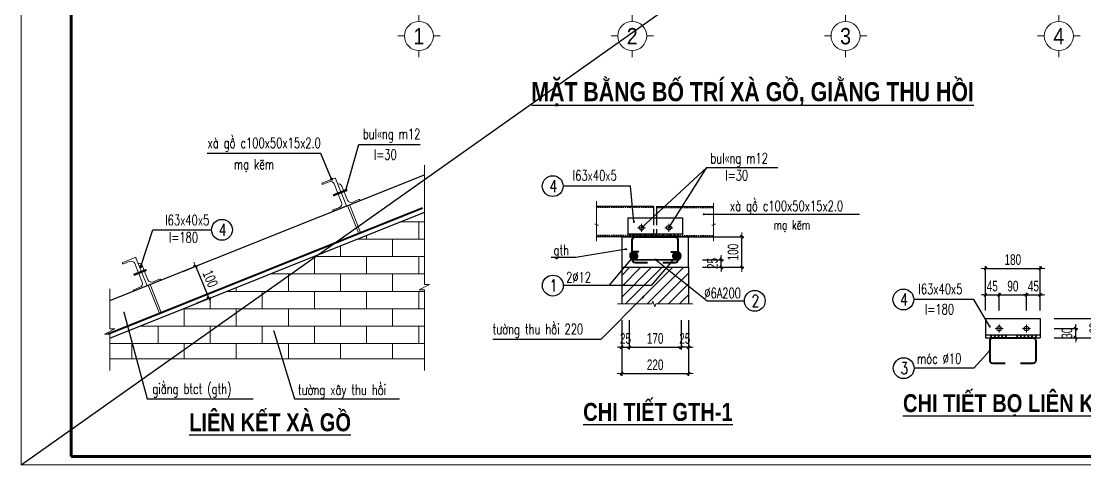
# Model space of a CAD drawing. Header units: millimetres. Extents: x -295047 to 304185, y -728047 to -308748.
# Drawn here: x 10185 to 28134, y -342464 to -334984 of the extents above; entities that cross this region are included whole.
import ezdxf
from ezdxf.enums import TextEntityAlignment as Align

# ---------------------------------------------------------------- set-up
doc = ezdxf.new("R2010")
doc.units = ezdxf.units.MM
doc.header["$MEASUREMENT"] = 0
doc.header["$PDMODE"] = 32
doc.linetypes.add('DASHDOT', pattern=[1, 0.5, -0.25, 0, -0.25])
doc.linetypes.add('HIDDEN', pattern=[0.375, 0.25, -0.125])
doc.layers.get('Defpoints').update_dxf_attribs({"color": 1})
for name, color, linetype, lineweight in [('8', 8, 'Continuous', 9), ('Khungten_LCDI', 7, 'Continuous', 5), ('KICHTHUOC', 8, 'Continuous', 18), ('LC Dim', 8, 'Continuous', 18), ('LC Hatch', 252, 'Continuous', 9), ('LC ISO', 153, 'Continuous', 13), ('LC Khac', 4, 'Continuous', 9), ('LC Net dam 1', 30, 'Continuous', 30), ('LC Net dam2', 6, 'Continuous', 40), ('LC Net dam3', 1, 'Continuous', 60), ('LC Net manh', 219, 'Continuous', 5), ('LC Net thay', 7, 'Continuous', 25), ('LC Net truc', 79, 'DASHDOT', 13), ('LC Text1', 3, 'Continuous', 20), ('LC Text2', 7, 'Continuous', 25), ('NOTES', 8, 'Continuous', 15)]:
    doc.layers.add(name, color=color, linetype=linetype, lineweight=lineweight)
doc.layers.add('KCS_Plotter', color=11, linetype='Continuous', plot=False)
doc.layers.add('KHUAT', color=25, linetype='HIDDEN')
doc.styles.add('HOATBIF', font='hoatbif.shx', dxfattribs={"width": 0.7})
doc.styles.add('Khungten', font='VHAVAN.TTF', dxfattribs={"width": 0.9, "height": 5000})
doc.styles.add('LC 1', font='VHAVANB.TTF')
doc.styles.add('LC 3', font='vnsimli.shx', dxfattribs={"width": 0.75})
doc.styles.add('LC3', font='VHARIALB.TTF', dxfattribs={"width": 0.8})
doc.styles.add('Title', font='VHBLACK.TTF', dxfattribs={"width": 0.8})
doc.dimstyles.new('1-20', dxfattribs={"dimscale": 100, "dimtxt": 2.5, "dimasz": 0.35, "dimexe": 0.5, "dimexo": 0, "dimgap": 0.8, "dimtad": 1, "dimdec": 0, "dimlfac": 0.2, "dimzin": 0, "dimdsep": 46, "dimtxsty": 'HOATBIF', "dimblk1": 'DOT', "dimblk2": 'DOT', "dimsah": 1, "dimcen": -1, "dimdle": 1, "dimclrd": 256, "dimclre": 256, "dimclrt": 4, "dimadec": 3, "dimazin": 2, "dimtfac": 0.333333, "dimtdec": 0, "dimtix": 1, "dimtmove": 2, "dimatfit": 3, "dimldrblk": 'DOT', "dimfxl": 1, "dimtvp": 0.833333, "dimtolj": 1, "dimtzin": 0, "dimarcsym": 0})
doc.dimstyles.new('1.4 of 1-100', dxfattribs={"dimscale": 140, "dimtxt": 2.5, "dimasz": 0.35, "dimexe": 0.5, "dimexo": 0, "dimgap": 0.8, "dimtad": 1, "dimdec": 0, "dimzin": 0, "dimdsep": 46, "dimtxsty": 'HOATBIF', "dimblk1": 'DOT', "dimblk2": 'DOT', "dimsah": 1, "dimcen": -1, "dimdle": 1, "dimclrd": 256, "dimclre": 256, "dimclrt": 4, "dimadec": 3, "dimazin": 2, "dimtfac": 0.333333, "dimtdec": 0, "dimtix": 1, "dimtmove": 2, "dimatfit": 3, "dimldrblk": 'DOT', "dimfxl": 1, "dimtvp": 0.833333, "dimtolj": 1, "dimtzin": 0, "dimarcsym": 0})
doc.dimstyles.new('DIM CHUAN', dxfattribs={"dimscale": 60, "dimtxt": 2.5, "dimasz": 0.35, "dimexe": 0.5, "dimexo": 0, "dimgap": 0.8, "dimtad": 1, "dimdec": 0, "dimzin": 0, "dimdsep": 46, "dimtxsty": 'HOATBIF', "dimblk1": 'DOT', "dimblk2": 'DOT', "dimsah": 1, "dimcen": -1, "dimdle": 1, "dimclrd": 256, "dimclre": 256, "dimclrt": 4, "dimadec": 3, "dimazin": 2, "dimtfac": 0.333333, "dimtdec": 0, "dimtix": 1, "dimtmove": 2, "dimatfit": 3, "dimldrblk": 'DOT', "dimfxl": 1, "dimtvp": 0.833333, "dimtolj": 1, "dimtzin": 0, "dimarcsym": 0})
doc.dimstyles.new('mb', dxfattribs={"dimscale": 71, "dimtxt": 2.5, "dimasz": 0.35, "dimexe": 0.5, "dimexo": 0, "dimgap": 0.8, "dimtad": 1, "dimdec": 0, "dimzin": 0, "dimdsep": 46, "dimtxsty": 'HOATBIF', "dimblk1": 'DOT', "dimblk2": 'DOT', "dimsah": 1, "dimcen": -1, "dimdle": 1, "dimclrd": 256, "dimclre": 256, "dimclrt": 4, "dimadec": 3, "dimazin": 2, "dimtfac": 0.333333, "dimtdec": 0, "dimtix": 1, "dimtmove": 2, "dimatfit": 3, "dimldrblk": 'DOT', "dimfxl": 1, "dimtvp": 0.833333, "dimtolj": 1, "dimtzin": 0, "dimarcsym": 0})

# ---------------------------------------------------------------- blocks, each defined once
blk = doc.blocks.new('TTRUC')
at = {"layer": 'LC ISO'}
for p, q in [((0, 6.95), (0, 10.13)), ((-6.95, 0), (-10.13, 0)), ((6.95, 0), (10.13, 0)), ((0, -6.95), (0, -10.13))]:
    blk.add_line(p, q, dxfattribs=at)
at = {"layer": 'LC Net manh'}
blk.add_circle((0, 0), 6.95, dxfattribs=at)
blk = doc.blocks.new('TIEUDE1')
at = {"layer": 'LC Text2', "color": 7, "style": 'LC 1'}
blk.add_attdef('TIªU§Ò', text='', height=5, dxfattribs=at).set_placement((0, 0), align=Align.BOTTOM_CENTER)
blk.add_attdef('TL', text='', height=3, dxfattribs=at).set_placement((0, -2), align=Align.TOP_CENTER)
blk = doc.blocks.new('DOT')
at = {"layer": 'LC Dim'}
blk.add_line((-3, 0), (3, 0), dxfattribs=at)
at = {"layer": 'LC Dim', "color": 4}
blk.add_line((-1, -1), (1, 1), dxfattribs=at)
blk.add_lwpolyline([(0.5, 1), (-1, -0.5), (-0.5, -1), (1, 0.5)], close=True, dxfattribs=at)
blk = doc.blocks.new('*D630')
at = {"layer": 'Defpoints', "color": 0, "ltscale": 2, "transparency": 16777216}
for p in [(-3609, 1438), (-3390, 915), (-3184, 1001)]:
    blk.add_point(p, dxfattribs=at)
at = {"layer": 'LC Dim', "lineweight": -2, "ltscale": 2, "transparency": 16777216}
for p, q in [((-3609, 1438), (-3371, 1538)), ((-3394, 1501), (-3194, 1024)), ((-3390, 915), (-3152, 1014))]:
    blk.add_line(p, q, dxfattribs=at)
at = {"layer": 'LC Dim', "lineweight": -2, "ltscale": 2, "transparency": 16777216, "xscale": 24.5, "yscale": 24.5, "zscale": 24.5}
for p, rotation in [((-3403, 1524), 112.7093784008756), ((-3184, 1001), 292.7093784008756)]:
    blk.add_blockref('DOT', p, dxfattribs=dict(at, rotation=rotation))
at = {"layer": 'LC Dim', "color": 4, "ltscale": 2, "transparency": 16777216, "insert": (-3161, 1318), "char_height": 175, "attachment_point": 5, "rotation": 292.7094, "style": 'HOATBIF'}
blk.add_mtext('\\A1;100', dxfattribs=at)
blk = doc.blocks.new('_Dot')
at = {"color": 0, "linetype": 'ByBlock', "lineweight": -2}
blk.add_line((-0.5, 0), (-1, 0), dxfattribs=at)
at = {"color": 0, "linetype": 'ByBlock', "const_width": 0.5}
blk.add_lwpolyline([(-0.25, 0, 1), (0.25, 0, 1)], format="xyb", close=True, dxfattribs=at)
blk = doc.blocks.new('theptron1')
at = {"layer": 'LC Net dam3'}
for p, q in [((-0.5, 0), (0.5, 0)), ((-0.35, 0.35), (0.35, -0.35)), ((0.35, 0.35), (-0.35, -0.35)), ((0, 0.5), (0, -0.5))]:
    blk.add_line(p, q, dxfattribs=at)
blk.add_circle((0, 0), 0.5, dxfattribs=at)
blk = doc.blocks.new('*D1156')
at = {"layer": 'Defpoints', "color": 0, "ltscale": 2, "transparency": 16777216}
for p in [(412, -1773), (1512, -1773), (1512, -2648)]:
    blk.add_point(p, dxfattribs=at)
at = {"layer": 'LC Dim', "lineweight": -2, "ltscale": 2, "transparency": 16777216}
for p, q in [((412, -1773), (412, -2683)), ((1512, -1773), (1512, -2683)), ((436, -2648), (1487, -2648))]:
    blk.add_line(p, q, dxfattribs=at)
at = {"layer": 'LC Dim', "lineweight": -2, "ltscale": 2, "transparency": 16777216, "xscale": 24.5, "yscale": 24.5, "zscale": 24.5, "rotation": 180}
blk.add_blockref('DOT', (412, -2648), dxfattribs=at)
at = {"layer": 'LC Dim', "lineweight": -2, "ltscale": 2, "transparency": 16777216, "xscale": 24.5, "yscale": 24.5, "zscale": 24.5}
blk.add_blockref('DOT', (1512, -2648), dxfattribs=at)
at = {"layer": 'LC Dim', "color": 4, "ltscale": 2, "transparency": 16777216, "insert": (962, -2505), "char_height": 175, "attachment_point": 5, "style": 'HOATBIF'}
blk.add_mtext('\\A1;220', dxfattribs=at)
blk = doc.blocks.new('*D1157')
at = {"layer": 'Defpoints', "color": 0, "ltscale": 2, "transparency": 16777216}
for p in [(412, -1773), (537, -1773), (537, -2215)]:
    blk.add_point(p, dxfattribs=at)
at = {"layer": 'LC Dim', "lineweight": -2, "ltscale": 2, "transparency": 16777216}
for p, q in [((412, -1773), (412, -2250)), ((537, -1773), (537, -2250)), ((387, -2215), (363, -2215)), ((412, -2215), (537, -2215)), ((561, -2215), (586, -2215))]:
    blk.add_line(p, q, dxfattribs=at)
at = {"layer": 'LC Dim', "lineweight": -2, "ltscale": 2, "transparency": 16777216, "xscale": 24.5, "yscale": 24.5, "zscale": 24.5}
blk.add_blockref('DOT', (412, -2215), dxfattribs=at)
at = {"layer": 'LC Dim', "lineweight": -2, "ltscale": 2, "transparency": 16777216, "xscale": 24.5, "yscale": 24.5, "zscale": 24.5, "rotation": 180}
blk.add_blockref('DOT', (537, -2215), dxfattribs=at)
at = {"layer": 'LC Dim', "color": 4, "ltscale": 2, "transparency": 16777216, "insert": (474, -2072), "char_height": 175, "attachment_point": 5, "style": 'HOATBIF'}
blk.add_mtext('\\A1;25', dxfattribs=at)
blk = doc.blocks.new('*D1158')
at = {"layer": 'Defpoints', "color": 0, "ltscale": 2, "transparency": 16777216}
for p in [(1387, -1773), (1512, -1773), (1387, -2215)]:
    blk.add_point(p, dxfattribs=at)
at = {"layer": 'LC Dim', "lineweight": -2, "ltscale": 2, "transparency": 16777216}
for p, q in [((1387, -1773), (1387, -2250)), ((1512, -1773), (1512, -2250)), ((1362, -2215), (1338, -2215)), ((1512, -2215), (1387, -2215)), ((1536, -2215), (1561, -2215))]:
    blk.add_line(p, q, dxfattribs=at)
at = {"layer": 'LC Dim', "lineweight": -2, "ltscale": 2, "transparency": 16777216, "xscale": 24.5, "yscale": 24.5, "zscale": 24.5}
blk.add_blockref('DOT', (1387, -2215), dxfattribs=at)
at = {"layer": 'LC Dim', "lineweight": -2, "ltscale": 2, "transparency": 16777216, "xscale": 24.5, "yscale": 24.5, "zscale": 24.5, "rotation": 180}
blk.add_blockref('DOT', (1512, -2215), dxfattribs=at)
at = {"layer": 'LC Dim', "color": 4, "ltscale": 2, "transparency": 16777216, "insert": (1449, -2072), "char_height": 175, "attachment_point": 5, "style": 'HOATBIF'}
blk.add_mtext('\\A1;25', dxfattribs=at)
blk = doc.blocks.new('*D1159')
at = {"layer": 'Defpoints', "color": 0, "ltscale": 2, "transparency": 16777216}
for p in [(537, -1773), (1387, -1773), (1387, -2215)]:
    blk.add_point(p, dxfattribs=at)
at = {"layer": 'LC Dim', "lineweight": -2, "ltscale": 2, "transparency": 16777216}
for p, q in [((537, -1773), (537, -2250)), ((1387, -1773), (1387, -2250)), ((561, -2215), (1362, -2215))]:
    blk.add_line(p, q, dxfattribs=at)
at = {"layer": 'LC Dim', "lineweight": -2, "ltscale": 2, "transparency": 16777216, "xscale": 24.5, "yscale": 24.5, "zscale": 24.5, "rotation": 180}
blk.add_blockref('DOT', (537, -2215), dxfattribs=at)
at = {"layer": 'LC Dim', "lineweight": -2, "ltscale": 2, "transparency": 16777216, "xscale": 24.5, "yscale": 24.5, "zscale": 24.5}
blk.add_blockref('DOT', (1387, -2215), dxfattribs=at)
at = {"layer": 'LC Dim', "color": 4, "ltscale": 2, "transparency": 16777216, "insert": (962, -2072), "char_height": 175, "attachment_point": 5, "style": 'HOATBIF'}
blk.add_mtext('\\A1;170', dxfattribs=at)
blk = doc.blocks.new('*D1160')
at = {"layer": 'Defpoints', "color": 0, "ltscale": 2, "transparency": 16777216}
for p in [(1738, -777), (2049, -777), (1738, -902)]:
    blk.add_point(p, dxfattribs=at)
at = {"layer": 'LC Dim', "lineweight": -2, "ltscale": 2, "transparency": 16777216}
for p, q in [((1738, -777), (2084, -777)), ((2049, -752), (2049, -728)), ((2049, -902), (2049, -777)), ((1738, -902), (2084, -902)), ((2049, -926), (2049, -951))]:
    blk.add_line(p, q, dxfattribs=at)
at = {"layer": 'LC Dim', "lineweight": -2, "ltscale": 2, "transparency": 16777216, "xscale": 24.5, "yscale": 24.5, "zscale": 24.5}
for p, rotation in [((2049, -777), 270), ((2049, -902), 90)]:
    blk.add_blockref('DOT', p, dxfattribs=dict(at, rotation=rotation))
at = {"layer": 'LC Dim', "color": 4, "ltscale": 2, "transparency": 16777216, "insert": (1905, -839), "char_height": 175, "attachment_point": 5, "rotation": 90, "style": 'HOATBIF'}
blk.add_mtext('\\A1;25', dxfattribs=at)
blk = doc.blocks.new('*D1161')
at = {"layer": 'Defpoints', "color": 0, "ltscale": 2, "transparency": 16777216}
for p in [(1738, -401), (2387, -401), (1738, -902)]:
    blk.add_point(p, dxfattribs=at)
at = {"layer": 'LC Dim', "lineweight": -2, "ltscale": 2, "transparency": 16777216}
for p, q in [((1738, -401), (2422, -401)), ((2387, -877), (2387, -426)), ((1738, -902), (2422, -902))]:
    blk.add_line(p, q, dxfattribs=at)
at = {"layer": 'LC Dim', "lineweight": -2, "ltscale": 2, "transparency": 16777216, "xscale": 24.5, "yscale": 24.5, "zscale": 24.5}
for p, rotation in [((2387, -401), 90), ((2387, -902), 270)]:
    blk.add_blockref('DOT', p, dxfattribs=dict(at, rotation=rotation))
at = {"layer": 'LC Dim', "color": 4, "ltscale": 2, "transparency": 16777216, "insert": (2243, -652), "char_height": 175, "attachment_point": 5, "rotation": 90, "style": 'HOATBIF'}
blk.add_mtext('\\A1;100', dxfattribs=at)
blk = doc.blocks.new('*D534')
at = {"layer": 'Defpoints', "color": 0, "ltscale": 2, "transparency": 16777216}
for p in [(125634, -363880), (125990, -363880), (125634, -364030)]:
    blk.add_point(p, dxfattribs=at)
at = {"layer": 'LC Dim', "lineweight": -2, "ltscale": 2, "transparency": 16777216}
for p, q in [((125634, -363880), (126025, -363880)), ((125990, -363855), (125990, -363831)), ((125990, -364030), (125990, -363880)), ((125634, -364030), (126025, -364030)), ((125990, -364054), (125990, -364079))]:
    blk.add_line(p, q, dxfattribs=at)
at = {"layer": 'LC Dim', "lineweight": -2, "ltscale": 2, "transparency": 16777216, "xscale": 24.5, "yscale": 24.5, "zscale": 24.5}
for p, rotation in [((125990, -363880), 270), ((125990, -364030), 90)]:
    blk.add_blockref('DOT', p, dxfattribs=dict(at, rotation=rotation))
at = {"layer": 'LC Dim', "color": 4, "ltscale": 2, "transparency": 16777216, "insert": (125847, -363955), "char_height": 175, "attachment_point": 5, "rotation": 90, "style": 'HOATBIF'}
blk.add_mtext('\\A1;30', dxfattribs=at)
blk = doc.blocks.new('*D535')
at = {"layer": 'Defpoints', "color": 0, "ltscale": 2, "transparency": 16777216}
for p in [(125634, -363714), (126446, -363714), (125634, -364030)]:
    blk.add_point(p, dxfattribs=at)
at = {"layer": 'LC Dim', "lineweight": -2, "ltscale": 2, "transparency": 16777216}
for p, q in [((125634, -363714), (126481, -363714)), ((126446, -364005), (126446, -363739)), ((125634, -364030), (126481, -364030))]:
    blk.add_line(p, q, dxfattribs=at)
at = {"layer": 'LC Dim', "lineweight": -2, "ltscale": 2, "transparency": 16777216, "xscale": 24.5, "yscale": 24.5, "zscale": 24.5}
for p, rotation in [((126446, -363714), 90), ((126446, -364030), 270)]:
    blk.add_blockref('DOT', p, dxfattribs=dict(at, rotation=rotation))
at = {"layer": 'LC Dim', "color": 4, "ltscale": 2, "transparency": 16777216, "insert": (126302, -363872), "char_height": 175, "attachment_point": 5, "rotation": 90, "style": 'HOATBIF'}
blk.add_mtext('\\A1;63', dxfattribs=at)
blk = doc.blocks.new('*D536')
at = {"layer": 'Defpoints', "color": 0, "ltscale": 2, "transparency": 16777216}
for p in [(124732, -363325), (124507, -363582), (124732, -363582)]:
    blk.add_point(p, dxfattribs=at)
at = {"layer": 'LC Dim', "lineweight": -2, "ltscale": 2, "transparency": 16777216}
for p, q in [((124507, -363582), (124507, -363290)), ((124732, -363582), (124732, -363290)), ((124482, -363325), (124458, -363325)), ((124507, -363325), (124732, -363325)), ((124756, -363325), (124781, -363325))]:
    blk.add_line(p, q, dxfattribs=at)
at = {"layer": 'LC Dim', "lineweight": -2, "ltscale": 2, "transparency": 16777216, "xscale": 24.5, "yscale": 24.5, "zscale": 24.5}
blk.add_blockref('DOT', (124507, -363325), dxfattribs=at)
at = {"layer": 'LC Dim', "lineweight": -2, "ltscale": 2, "transparency": 16777216, "xscale": 24.5, "yscale": 24.5, "zscale": 24.5, "rotation": 180}
blk.add_blockref('DOT', (124732, -363325), dxfattribs=at)
at = {"layer": 'LC Dim', "color": 4, "ltscale": 2, "transparency": 16777216, "insert": (124619, -363182), "char_height": 175, "attachment_point": 5, "style": 'HOATBIF'}
blk.add_mtext('\\A1;45', dxfattribs=at)
blk = doc.blocks.new('*D537')
at = {"layer": 'Defpoints', "color": 0, "ltscale": 2, "transparency": 16777216}
for p in [(125182, -363325), (124732, -363582), (125182, -363582)]:
    blk.add_point(p, dxfattribs=at)
at = {"layer": 'LC Dim', "lineweight": -2, "ltscale": 2, "transparency": 16777216}
for p, q in [((124732, -363582), (124732, -363290)), ((125182, -363582), (125182, -363290)), ((124756, -363325), (125158, -363325))]:
    blk.add_line(p, q, dxfattribs=at)
at = {"layer": 'LC Dim', "lineweight": -2, "ltscale": 2, "transparency": 16777216, "xscale": 24.5, "yscale": 24.5, "zscale": 24.5, "rotation": 180}
blk.add_blockref('DOT', (124732, -363325), dxfattribs=at)
at = {"layer": 'LC Dim', "lineweight": -2, "ltscale": 2, "transparency": 16777216, "xscale": 24.5, "yscale": 24.5, "zscale": 24.5}
blk.add_blockref('DOT', (125182, -363325), dxfattribs=at)
at = {"layer": 'LC Dim', "color": 4, "ltscale": 2, "transparency": 16777216, "insert": (124957, -363182), "char_height": 175, "attachment_point": 5, "style": 'HOATBIF'}
blk.add_mtext('\\A1;90', dxfattribs=at)
blk = doc.blocks.new('*D538')
at = {"layer": 'Defpoints', "color": 0, "ltscale": 2, "transparency": 16777216}
for p in [(125407, -363325), (125182, -363582), (125407, -363582)]:
    blk.add_point(p, dxfattribs=at)
at = {"layer": 'LC Dim', "lineweight": -2, "ltscale": 2, "transparency": 16777216}
for p, q in [((125182, -363582), (125182, -363290)), ((125407, -363582), (125407, -363290)), ((125158, -363325), (125133, -363325)), ((125182, -363325), (125407, -363325)), ((125432, -363325), (125456, -363325))]:
    blk.add_line(p, q, dxfattribs=at)
at = {"layer": 'LC Dim', "lineweight": -2, "ltscale": 2, "transparency": 16777216, "xscale": 24.5, "yscale": 24.5, "zscale": 24.5}
blk.add_blockref('DOT', (125182, -363325), dxfattribs=at)
at = {"layer": 'LC Dim', "lineweight": -2, "ltscale": 2, "transparency": 16777216, "xscale": 24.5, "yscale": 24.5, "zscale": 24.5, "rotation": 180}
blk.add_blockref('DOT', (125407, -363325), dxfattribs=at)
at = {"layer": 'LC Dim', "color": 4, "ltscale": 2, "transparency": 16777216, "insert": (125295, -363182), "char_height": 175, "attachment_point": 5, "style": 'HOATBIF'}
blk.add_mtext('\\A1;45', dxfattribs=at)
blk = doc.blocks.new('*D539')
at = {"layer": 'Defpoints', "color": 0, "ltscale": 2, "transparency": 16777216}
for p in [(125407, -362891), (124507, -363582), (125407, -363582)]:
    blk.add_point(p, dxfattribs=at)
at = {"layer": 'LC Dim', "lineweight": -2, "ltscale": 2, "transparency": 16777216}
for p, q in [((124507, -363582), (124507, -362856)), ((124531, -362891), (125383, -362891)), ((125407, -363582), (125407, -362856))]:
    blk.add_line(p, q, dxfattribs=at)
at = {"layer": 'LC Dim', "lineweight": -2, "ltscale": 2, "transparency": 16777216, "xscale": 24.5, "yscale": 24.5, "zscale": 24.5, "rotation": 180}
blk.add_blockref('DOT', (124507, -362891), dxfattribs=at)
at = {"layer": 'LC Dim', "lineweight": -2, "ltscale": 2, "transparency": 16777216, "xscale": 24.5, "yscale": 24.5, "zscale": 24.5}
blk.add_blockref('DOT', (125407, -362891), dxfattribs=at)
at = {"layer": 'LC Dim', "color": 4, "ltscale": 2, "transparency": 16777216, "insert": (124957, -362747), "char_height": 175, "attachment_point": 5, "style": 'HOATBIF'}
blk.add_mtext('\\A1;180', dxfattribs=at)
blk = doc.blocks.new('lcdi fix')
at = {"layer": 'Defpoints', "lineweight": 0}
blk.add_lwpolyline([(-1200, -14850), (-1200, 14850), (40800, 14850), (40800, -14850)], close=True, dxfattribs=at)
at = {"layer": 'Khungten_LCDI', "color": 5, "lineweight": 60}
blk.add_lwpolyline([(0, -14650), (0, 14650), (40600, 14650), (40600, -14650)], close=True, dxfattribs=at)
at = {"color": 7, "style": 'Khungten', "width": 0.8}
for tag, p in [('REVISION', (39499, -10746)), ('NGAYHT', (39546, -11609))]:
    blk.add_attdef(tag, text='', height=200, dxfattribs=at).set_placement(p, align=Align.CENTER)
at = {"layer": 'LC Text1', "style": 'Title', "width": 1.485915}
for tag, p, p2 in [('TENBANVE1', (36913, -8886), (40339, -8886)), ('TENBANVE2', (36913, -9562), (40339, -9562))]:
    blk.add_attdef(tag, text='', height=250, dxfattribs=at).set_placement(p, p2, align=Align.FIT)
at = {"layer": 'LC Text1', "style": 'Title', "width": 0.7}
blk.add_attdef('SOBANVE', text='', height=250, dxfattribs=at).set_placement((39562, -13896), align=Align.CENTER)
blk = doc.blocks.new('nvc')
at = {"layer": 'LC Hatch', "ltscale": 2}
h = blk.add_hatch(dxfattribs=at)
h.set_pattern_fill('AR-BRSTD', color=256, scale=107.142857, style=0)
h.set_pattern_definition([(0, (-1487831.57, -82404.17), (0, 285.75), []), (90, (-1487831.57, -82404.17), (-428.57143, 285.75), [285.75, -285.75])])
h.paths.add_polyline_path([(359.6, 1136.4), (271.4, 1136.4), (441.2, 1222.7), (359.6, 1222.7), (359.6, 2410.3), (-4810.6, 342.2), (-4810.6, 0), (359.6, 0)])
at = {"layer": 'KICHTHUOC', "const_width": 36.5}
for points in [[(-1142.2, 2686.9), (-930.8, 2771.3)], [(-4421.5, 1380), (-4210.1, 1464.3)]]:
    blk.add_lwpolyline(points, dxfattribs=at)
at = {"layer": 'LC ISO'}
blk.add_line((359.6, 0), (-4810.6, 0), dxfattribs=at)
at = {"layer": 'LC ISO', "linetype": 'ByBlock'}
for points in [[(359.6, -191.9), (359.6, 1136.4), (271.4, 1136.4), (441.2, 1222.7), (359.6, 1222.7), (359.6, 3183.1)], [(-4810.6, -191.9), (-4810.6, 407.2), (-4898.9, 407.2), (-4729.1, 493.5), (-4810.6, 493.5), (-4810.6, 1151.3)]]:
    blk.add_lwpolyline(points, dxfattribs=at)
at = {"layer": 'LC Khac'}
for p, q in [((-1115.4, 2971.9), (-1328.3, 2886.9)), ((-1328.3, 2886.9), (-1323.7, 2875.3)), ((-1207.1, 2910.6), (-1310.2, 2869.5)), ((-1123.8, 2874.8), (-1003, 2571.6)), ((-1101.9, 2966), (-922.1, 2514.8)), ((-997.1, 2840.4), (-906.9, 2607.7)), ((-922.2, 2515.2), (-1144.6, 2426.4)), ((-1038.8, 2488.3), (-1141.9, 2447.3)), ((-902.8, 2522.5), (-720, 2063.4)), ((-871.5, 2535), (-688.7, 2075.9)), ((-819.2, 2576.2), (-716.1, 2617.3)), ((-702.6, 2611.5), (-697.9, 2599.9)), ((-1144.8, 2426.4), (-1147.7, 2433.8)), ((-717.9, 2058.1), (-686.6, 2070.6)), ((-4394.7, 1664.9), (-4607.6, 1580)), ((-4607.6, 1580), (-4603, 1568.4)), ((-4486.4, 1603.7), (-4589.4, 1562.5)), ((-4382.2, 1661), (-4199.7, 1203.8)), ((-4403.1, 1567.9), (-4280.6, 1260.5)), ((-4279.3, 1534), (-4186.1, 1300.8)), ((-4149.1, 1224), (-3966.3, 764.8)), ((-4098.4, 1269.2), (-3995.4, 1310.4)), ((-3981.8, 1304.5), (-3977.2, 1292.9)), ((-4422.5, 1115.3), (-4425.4, 1122.7)), ((-4209.3, 1200.3), (-4422.3, 1115.4)), ((-4316.5, 1177.2), (-4419.6, 1136.2)), ((-4180.4, 1211.5), (-3997.6, 752.4)), ((-3997.6, 752.4), (-3966.3, 764.8))]:
    blk.add_line(p, q, dxfattribs=at)
for centre, radius, start, end in [((-1111.6, 2962.2), 10.4, 21.75032, 111.75032), ((-1314, 2879.2), 10.4, 201.75032, 291.75032), ((-1183.4, 2851.1), 64.1, 21.75032, 111.75032), ((-1050, 2818.2), 57.4, 22.70245, 102.85182), ((-1062.5, 2547.9), 64.1, 291.70884, 21.70884), ((-846.6, 2637.6), 67.2, 206.33198, 294.07481), ((-712.2, 2607.6), 10.4, 21.75032, 111.75032), ((-1138.1, 2437.6), 10.4, 111.70884, 201.70884), ((-4462.6, 1544.1), 64.1, 21.75032, 111.75032), ((-4390.8, 1655.2), 10.4, 21.75032, 111.75032), ((-4593.3, 1572.2), 10.4, 201.75032, 291.75032), ((-4332.2, 1511.9), 57.4, 22.70245, 102.85182), ((-4340.2, 1236.8), 64.1, 291.70884, 21.70884), ((-4125.9, 1330.6), 67.2, 206.33198, 294.07481), ((-3991.5, 1300.7), 10.4, 21.75032, 111.75032), ((-4415.7, 1126.5), 10.4, 111.70884, 201.70884)]:
    blk.add_arc(centre, radius, start, end, dxfattribs=at)
at = {"layer": 'LC Net dam2'}
blk.add_line((-4839.8, 415.1), (330.5, 2483.2), dxfattribs=at)
at = {"layer": 'LC Net thay'}
for p, q in [((-4810.6, 959.4), (359.6, 3027.5)), ((-4810.6, 342.2), (359.6, 2410.3))]:
    blk.add_line(p, q, dxfattribs=at)
at = {"layer": 'LC Text2', "ltscale": 100}
blk.add_circle((-2969.2, 2121, 52.1), 171.2, dxfattribs=at)
at = {"layer": 'LC Text2'}
ref = blk.add_blockref('TIEUDE1', (-2177.8, -1276.9, 52.1), dxfattribs=dict(at, xscale=59.99999844385714, yscale=59.99999844385714, zscale=59.99999844385714))
ref.add_attrib('TIªU§Ò', '%%Uliªn kÕt xµ gå', dxfattribs={"color": 7, "height": 295.465, "style": 'LC3', "width": 0.8}).set_placement((-2177.8, -1276.9, 52.1), align=Align.BOTTOM_CENTER)
at = {"layer": 'LC Text1', "color": 3, "style": 'LC 3', "width": 0.7}
for s, p in [('xµ gå c100x50x15x2.0', (-3204.6, 3463.3, 52.1)), ('bul«ng m12', (-652.7, 3612.5)), ('l=30', (-473.2, 3272.4)), ('m¹ kÏm', (-2773.6, 3113.7, 52.1)), ('gi»ng btct (gth)', (-4112.2, -575.7)), ('t\xadêng x©y thu håi', (-1719, -592.2))]:
    blk.add_text(s, height=170, dxfattribs=at).set_placement(p)
for s, p in [('l63x40x5', (-3539.7, 2196.2, 52.1)), ('l=180', (-3603.1, 1912.7, 52.1))]:
    blk.add_text(s, height=170, dxfattribs=at).set_placement(p, align=Align.CENTER)
at = {"layer": 'LC Text2', "ltscale": 100, "style": 'LC 3', "width": 0.75}
blk.add_text('4', height=195.6, dxfattribs=at).set_placement((-2959.6, 2121, 52.1), align=Align.MIDDLE_CENTER)
at = {"layer": 'LC Dim', "ltscale": 2}
dim = blk.add_aligned_dim(p1=(-3608.7, 1438.1), p2=(-3389.7, 914.9), distance=222.7, text='100', dimstyle='mb', override={"dimscale": 70}, dxfattribs=at)
dim.commit()
dim.dimension.update_dxf_attribs({"geometry": '*D630', "text_midpoint": (-3161.4, 1317.9)})
for points, dimstyle, override in [([(-930.8, 2771.3), (-717.2, 3523.9), (289.1, 3523.9)], '1.4 of 1-100', {"dimgap": 0.8, "dimtad": 1}), ([(-1166.5, 2951.5), (-1342.6, 3377.6), (-3210.4, 3377.6)], '1.4 of 1-100', {"dimgap": 0.8, "dimtad": 1}), ([(-4582.3, 768.3, 52.1), (-4200, -654.7, 52.1), (-2457.6, -654.7, 52.1)], 'DIM CHUAN', {"dimlfac": 0.2}), ([(-2116.9, 458.7, 52.1), (-1777.4, -654.7, 52.1), (-52, -654.7, 52.1)], 'DIM CHUAN', {"dimlfac": 0.2})]:
    blk.add_leader(points, dimstyle=dimstyle, override=override, dxfattribs=at)
blk.add_leader([(-4302.3, 1520.1, 52.1), (-4106.5, 2121, 52.1), (-3140.4, 2121, 52.1)], dimstyle='1.4 of 1-100', dxfattribs=at)
blk = doc.blocks.new('vcbcn')
at = {"layer": 'LC Hatch', "ltscale": 2}
h = blk.add_hatch(dxfattribs=at)
h.set_pattern_fill('ANSI31', color=256, scale=1000, style=0)
h.set_pattern_definition([(45, (106981.05, 497246.61), (-88.388348, 88.388348), [])])
h.paths.add_polyline_path([(1511.8, -901.7), (411.8, -901.7), (411.8, -1504.2), (906.4, -1504.2), (923.6, -1457.1), (957.9, -1551.3), (975, -1504.2), (1511.8, -1504.2)])
at = {"layer": '8'}
for p, q in [((581.8, -401.7), (624.2, -352.6)), ((624.2, -401.7), (581.8, -352.6)), ((643, -401.7), (685.5, -352.6)), ((685.5, -401.7), (643, -352.6)), ((704.3, -401.7), (746.8, -352.6)), ((746.8, -401.7), (704.3, -352.6)), ((765.5, -401.7), (808, -352.6)), ((808, -401.7), (765.5, -352.6)), ((826.8, -401.7), (869.3, -352.6)), ((869.3, -401.7), (826.8, -352.6)), ((888.1, -401.7), (930.5, -352.6)), ((930.5, -401.7), (888.1, -352.6)), ((949.3, -401.7), (991.8, -352.6)), ((991.8, -401.7), (949.3, -352.6)), ((1010.6, -401.7), (1053.1, -352.6)), ((1053.1, -401.7), (1010.6, -352.6)), ((1071.9, -401.7), (1114.3, -352.6)), ((1114.3, -401.7), (1071.9, -352.6)), ((1133.1, -401.7), (1175.6, -352.6)), ((1175.6, -401.7), (1133.1, -352.6)), ((1194.4, -401.7), (1236.8, -352.6)), ((1236.8, -401.7), (1194.4, -352.6)), ((1255.6, -401.7), (1298.1, -352.6)), ((1298.1, -401.7), (1255.6, -352.6)), ((1316.9, -401.7), (1359.4, -352.6)), ((1359.4, -401.7), (1316.9, -352.6))]:
    blk.add_line(p, q, dxfattribs=at)
for points in [[(0, 186.4), (0, -186.4), (-30.6, -194), (30.6, -209.4), (0, -216.9), (0, -471.2)], [(1923.5, 153.9), (1923.5, -186.4), (1954.2, -194), (1892.9, -209.4), (1923.5, -216.9), (1923.5, -471.2)]]:
    blk.add_lwpolyline(points, dxfattribs=at)
at = {"layer": 'KHUAT', "ltscale": 100}
for p, q in [((936.8, 78.4), (0, 78.4)), ((986.8, 78.4), (1923.5, 78.4)), ((936.8, -381.7), (0, -381.7)), ((986.8, -381.7), (1923.5, -381.7))]:
    blk.add_line(p, q, dxfattribs=at)
at = {"layer": 'KHUAT', "ltscale": 500}
for p, q in [((936.8, -86.6), (936.8, -401.7)), ((986.8, -86.6), (986.8, -401.7))]:
    blk.add_line(p, q, dxfattribs=at)
at = {"layer": 'LC Net dam2'}
blk.add_lwpolyline([(836.7, -825.9), (636.7, -825.9, -0.4142136), (586.7, -775.9), (586.7, -451.7, -0.4142136), (636.7, -401.7), (961.8, -401.7), (1286.9, -401.7, -0.4142136), (1336.9, -451.7), (1336.9, -775.9, -0.4142136), (1286.9, -825.9), (1086.8, -825.9)], format="xyb", dxfattribs=at)
at = {"layer": 'LC Net dam2', "flags": 128}
blk.add_lwpolyline([(694.2, -647.9), (600, -647.9, 0.8202559), (600, -773.1), (1333.6, -776.8, 0.8207386), (1333.6, -651.3), (1217.6, -651.3)], format="xyb", dxfattribs=at)
at = {"layer": 'LC Net thay'}
for p, q in [((936.8, 98.4), (0, 98.4)), ((936.8, 98.4), (936.8, -86.6)), ((986.8, 98.4), (986.8, -86.6)), ((986.8, 98.4), (1923.5, 98.4)), ((511.7, -86.6), (511.7, -401.7)), ((511.7, -86.6), (1411.9, -86.6)), ((1411.9, -86.6), (1411.9, -401.7)), ((1511.8, -401.7), (0, -401.7)), ((411.8, -401.7), (1923.5, -401.7)), ((511.7, -351.7), (1411.9, -351.7)), ((411.8, -901.7), (411.8, -1504.2)), ((1511.8, -901.7), (1511.8, -1504.2))]:
    blk.add_line(p, q, dxfattribs=at)
blk.add_lwpolyline([(1511.8, -901.7), (1511.8, -401.7), (411.8, -401.7), (411.8, -901.7)], close=True, dxfattribs=at)
at = {"layer": 'LC Net thay', "extrusion": (0, 0, -1)}
blk.add_ellipse((736.7, -251.7), major_axis=(-40, 0), ratio=0.875, dxfattribs=at)
at = {"layer": 'LC Net thay'}
blk.add_ellipse((1186.8, -251.7), major_axis=(40, 0), ratio=0.875, dxfattribs=at)
at = {"layer": 'LC Net truc', "ltscale": 500}
for p, q in [((671.7, -251.7), (801.7, -251.7)), ((736.7, -316.7), (736.7, -186.7)), ((1251.8, -251.7), (1121.8, -251.7)), ((1186.8, -316.7), (1186.8, -186.7))]:
    blk.add_line(p, q, dxfattribs=at)
at = {"layer": 'LC Text2', "ltscale": 100}
for centre in [(-721.9, 432.1, 0), (-719.8, -1202.1, 0), (2600, -1453.3, 0)]:
    blk.add_circle(centre, 171.2, dxfattribs=at)
at = {"layer": 'NOTES', "linetype": 'Continuous'}
blk.add_lwpolyline([(343.2, -1504.2), (906.4, -1504.2), (923.6, -1457.1), (957.9, -1551.3), (975, -1504.2), (1580.4, -1504.2)], dxfattribs=at)
at = {"layer": 'LC Dim', "yscale": 100, "rotation": 180}
for p, xscale, zscale in [((612.5, -713.9, -1.2), 100, 100), ((1311.1, -713.9, -1.2), -100, 99.99999999995258)]:
    blk.add_blockref('theptron1', p, dxfattribs=dict(at, xscale=xscale, zscale=zscale))
at = {"layer": 'LC Text2'}
ref = blk.add_blockref('TIEUDE1', (1007.7, -3514), dxfattribs=dict(at, xscale=59.99999844385714, yscale=59.99999844385714, zscale=59.99999844385714))
ref.add_attrib('TIªU§Ò', '%%Uchi tiÕt gth-1', dxfattribs={"color": 7, "height": 295.465, "style": 'LC3', "width": 0.8}).set_placement((1007.7, -3514), align=Align.BOTTOM_CENTER)
at = {"layer": 'LC Text1', "color": 3, "style": 'LC 3', "width": 0.7}
for s, p in [('bul«ng m12', (1870.5, 805.6)), ('l=30', (2113.4, 525)), ('xµ gå c100x50x15x2.0', (2191.7, 22.2)), ('gth', (-707.9, -704.8, 0)), ('2%%C12', (-501.6, -1149.4, 0)), ('%%C6A200', (1770.3, -1409.5, 0)), ('t\xadêng thu håi 220', (-1709.9, -2002.8, 0))]:
    blk.add_text(s, height=170, dxfattribs=at).set_placement(p)
blk.add_text('l63x40x5', height=170, dxfattribs=at).set_placement((-30.7, 523, 0), align=Align.CENTER)
at = {"layer": 'LC Text2', "ltscale": 100, "style": 'LC 3', "width": 0.75}
for s, p in [('4', (-712.3, 432.1, 0)), ('1', (-710.2, -1202.1, 0)), ('2', (2609.6, -1453.3, 0))]:
    blk.add_text(s, height=195.6, dxfattribs=at).set_placement(p, align=Align.MIDDLE_CENTER)
at = {"layer": 'LC Dim', "ltscale": 2}
for base, p1, p2, angle, picture, middle in [((2386.9, -401.3), (1737.9, -901.7), (1737.9, -401.3), 90, '*D1161', (2243.4, -651.5)), ((2049, -776.7), (1737.9, -901.7), (1737.9, -776.7), 90, '*D1160', (1905.5, -839.2)), ((1386.8, -2215.3), (1511.8, -1772.5), (1386.8, -1772.5), 180, '*D1158', (1449.3, -2071.8))]:
    dim = blk.add_linear_dim(base=base, p1=p1, p2=p2, angle=angle, dimstyle='mb', override={"dimscale": 70, "dimlfac": 0.2}, dxfattribs=at)
    dim.commit()
    dim.dimension.update_dxf_attribs({"geometry": picture, "text_midpoint": middle})
for base, p1, p2, picture, middle in [((1511.8, -2648.4), (411.8, -1772.5), (1511.8, -1772.5), '*D1156', (961.8, -2504.9)), ((536.8, -2215.3), (411.8, -1772.5), (536.8, -1772.5), '*D1157', (474.3, -2071.8)), ((1386.8, -2215.3), (536.8, -1772.5), (1386.8, -1772.5), '*D1159', (961.8, -2071.8))]:
    dim = blk.add_linear_dim(base=base, p1=p1, p2=p2, dimstyle='mb', override={"dimscale": 70, "dimlfac": 0.2}, dxfattribs=at)
    dim.commit()
    dim.dimension.update_dxf_attribs({"geometry": picture, "text_midpoint": middle})
for points in [[(736.7, -251.7), (1813.8, 740.4), (2537.1, 740.4)], [(1186.8, -251.7), (1813.8, 740.4), (2980.3, 740.4)], [(612.5, -156.2, 0), (556.2, 432.1, 0), (-550.7, 432.1, 0)], [(1762.6, -30.1), (4319.3, -30.1)], [(485.6, -605.5, 0), (-343.8, -743.3, 0), (-747.1, -743.3, 0)], [(612.5, -713.9, 0), (198.7, -1202.1, 0), (-548.6, -1202.1, 0)], [(1311.2, -713.9, 0), (897.5, -1202.1, 0), (90.8, -1202.1, 0)], [(966.8, -774.9, 0), (1815, -1453.3, 0), (2428.7, -1453.3, 0)], [(766.5, -1387.3, 0), (68.8, -2088.7, 0), (-1704.7, -2088.7, 0)]]:
    blk.add_leader(points, dimstyle='1-20', dxfattribs=at)
blk = doc.blocks.new('dcxvbc')
at = {"layer": '8'}
for p, q in [((988, 500.3), (1030.4, 549.4)), ((1030.4, 500.3), (988, 549.4)), ((1049.2, 500.3), (1091.7, 549.4)), ((1091.7, 500.3), (1049.2, 549.4)), ((1110.5, 500.3), (1153, 549.4)), ((1153, 500.3), (1110.5, 549.4)), ((1171.7, 500.3), (1214.2, 549.4)), ((1214.2, 500.3), (1171.7, 549.4)), ((1233, 500.3), (1275.5, 549.4)), ((1275.5, 500.3), (1233, 549.4)), ((1416.8, 500.3), (1459.3, 549.4)), ((1459.3, 500.3), (1416.8, 549.4)), ((1478.1, 500.3), (1520.5, 549.4)), ((1520.5, 500.3), (1478.1, 549.4)), ((1539.3, 500.3), (1581.8, 549.4)), ((1581.8, 500.3), (1539.3, 549.4)), ((1600.6, 500.3), (1643, 549.4)), ((1643, 500.3), (1600.6, 549.4)), ((1661.8, 500.3), (1704.3, 549.4)), ((1704.3, 500.3), (1661.8, 549.4)), ((1723.1, 500.3), (1765.6, 549.4)), ((1765.6, 500.3), (1723.1, 549.4))]:
    blk.add_line(p, q, dxfattribs=at)
at = {"layer": 'LC Net dam2'}
blk.add_lwpolyline([(1242.9, 76.1), (1042.9, 76.1, -0.4142136), (992.9, 126.1), (992.9, 450.2, -0.4142136), (1042.9, 500.3), (1368, 500.3), (1693.1, 500.3, -0.4142136), (1743.1, 450.2), (1743.1, 126.1, -0.4142136), (1693.1, 76.1), (1493, 76.1)], format="xyb", dxfattribs=at)
at = {"layer": 'LC Net thay'}
for p, q in [((917.9, 815.3), (917.9, 500.3)), ((917.9, 815.3), (1818.1, 815.3)), ((1818.1, 815.3), (1818.1, 500.3)), ((917.9, 550.3), (1818.1, 550.3)), ((917.9, 500.3), (1818.1, 500.3))]:
    blk.add_line(p, q, dxfattribs=at)
at = {"layer": 'LC Net thay', "extrusion": (0, 0, -1)}
blk.add_ellipse((1142.9, 650.3), major_axis=(-40, 0), ratio=0.875, dxfattribs=at)
at = {"layer": 'LC Net thay'}
blk.add_ellipse((1593, 650.3), major_axis=(40, 0), ratio=0.875, dxfattribs=at)
at = {"layer": 'LC Net truc', "ltscale": 500}
for p, q in [((1142.9, 585.3), (1142.9, 715.3)), ((1593, 585.3), (1593, 715.3)), ((1077.9, 650.3), (1207.9, 650.3)), ((1658, 650.3), (1528, 650.3))]:
    blk.add_line(p, q, dxfattribs=at)
at = {"layer": 'LC Text2', "ltscale": 100}
for centre in [(-431.8, 1128.9), (-426.6, 0)]:
    blk.add_circle(centre, 171.2, dxfattribs=at)
at = {"layer": 'LC Text2'}
ref = blk.add_blockref('TIEUDE1', (1340.8, -811.2), dxfattribs=dict(at, xscale=59.99999844385714, yscale=59.99999844385714, zscale=59.99999844385714))
ref.add_attrib('TIªU§Ò', '%%uchi tiÕt bä liªn kÕt', dxfattribs={"color": 7, "height": 295.465, "style": 'LC3', "width": 0.8}).set_placement((1340.8, -811.2), align=Align.BOTTOM_CENTER)
at = {"layer": 'LC Text1', "color": 3, "style": 'LC 3', "width": 0.7}
for s, p in [('l63x40x5', (177, 1217.2)), ('l=180', (161.7, 883.9))]:
    blk.add_text(s, height=170, dxfattribs=at).set_placement(p, align=Align.CENTER)
blk.add_text('mãc %%C10', height=170, dxfattribs=at).set_placement((-208.9, 72.9))
at = {"layer": 'LC Text2', "ltscale": 100, "style": 'LC 3', "width": 0.75}
for s, p in [('4', (-422.2, 1128.9)), ('3', (-416.9, 0))]:
    blk.add_text(s, height=195.6, dxfattribs=at).set_placement(p, align=Align.MIDDLE_CENTER)
at = {"layer": 'LC Dim', "ltscale": 2}
for base, p1, p2, picture, middle in [((1818.1, 1639.2), (917.9, 948.1), (1818.1, 948.1), '*D539', (1368, 1782.7)), ((1142.9, 1204.6), (917.9, 948.1), (1142.9, 948.1), '*D536', (1030.4, 1348.1)), ((1593, 1204.6), (1142.9, 948.1), (1593, 948.1), '*D537', (1368, 1348.1)), ((1818.1, 1204.6), (1593, 948.1), (1818.1, 948.1), '*D538', (1705.6, 1348.1))]:
    dim = blk.add_linear_dim(base=base, p1=p1, p2=p2, dimstyle='mb', override={"dimscale": 70, "dimlfac": 0.2}, dxfattribs=at)
    dim.commit()
    dim.dimension.update_dxf_attribs({"geometry": picture, "text_midpoint": middle, "insert": (-123589, 364529.8)})
for base, p2, picture, middle in [((2857, 815.3), (2045.3, 815.3), '*D535', (2713.5, 657.8)), ((2401.3, 650.3), (2045.3, 650.3), '*D534', (2257.8, 575.3))]:
    dim = blk.add_linear_dim(base=base, p1=(2045.3, 500.3), p2=p2, angle=90, dimstyle='mb', override={"dimscale": 70, "dimlfac": 0.2}, dxfattribs=at)
    dim.commit()
    dim.dimension.update_dxf_attribs({"geometry": picture, "text_midpoint": middle, "insert": (-123589, 364529.8)})
for points in [[(988.1, 684.4), (723.7, 1128.9), (-260.6, 1128.9)], [(988.1, 288.2), (723.7, 0), (-255.4, 0)]]:
    blk.add_leader(points, dimstyle='1-20', dxfattribs=at)

msp = doc.modelspace()

# ---------------------------------------------------------------- linework, layer by layer
at = {"layer": 'KCS_Plotter', "ltscale": 2}
msp.add_line((10185, -342463.5, 11.8), (39585, -321673.5, 11.8), dxfattribs=at)

# ---------------------------------------------------------------- block references
at = {"layer": 'LC ISO', "xscale": 35.27454594575228, "yscale": 35.27454594575228, "zscale": 35.27454594575228}
for p in [(16897, -335231.7, 5.9), (20497, -335231.7, 5.9), (24097, -335231.7, 5.9), (27697, -335231.7, 5.9)]:
    msp.add_blockref('TTRUC', p, dxfattribs=at)
at = {"layer": 'LC Net dam 1', "xscale": 1.026666666666746, "yscale": 1.026666666666746, "zscale": 1.026666666666746}
for name, p in [('nvc', (16620.4, -340679.4, -53.5)), ('vcbcn', (19896.1, -338207.7)), ('dcxvbc', (25516.8, -340835.1))]:
    msp.add_blockref(name, p, dxfattribs=at)
at = {"layer": 'LC Net thay', "xscale": 0.7000000000000526, "yscale": 0.7000000000000526, "zscale": 0.7000000000000526}
msp.add_blockref('lcdi fix', (11025, -332068.5), dxfattribs=at)
at = {"layer": 'LC Text2'}
ref = msp.add_blockref('TIEUDE1', (22528.9, -336428.8, 11.8), dxfattribs=dict(at, xscale=65.33333163887309, yscale=65.33333163887309, zscale=65.33333163887309))
ref.add_attrib('TIªU§Ò', '%%UmÆt b»ng bè trÝ xµ gå, gi»ng thu håi', dxfattribs={"color": 7, "height": 321.728, "style": 'LC3', "width": 0.8}).set_placement((22528.9, -336428.8, 11.8), align=Align.BOTTOM_CENTER)

# ---------------------------------------------------------------- texts
at = {"layer": 'LC Text1', "ltscale": 0.2, "style": 'LC 1', "width": 0.9}
for s, p in [('1', (16897, -335456.4, 5.9)), ('2', (20497, -335456.4, 5.9)), ('3', (24097, -335456.4, 5.9)), ('4', (27697, -335456.4, 5.9))]:
    msp.add_text(s, height=276.2, dxfattribs=at).set_placement(p, align=Align.BOTTOM_CENTER)
at = {"layer": 'LC Text1', "color": 3, "style": 'LC 3', "width": 0.7}
msp.add_text('m¹ kÏm', height=158.67, dxfattribs=at).set_placement((22883.1, -338498))

doc.saveas('drawing.dxf')
